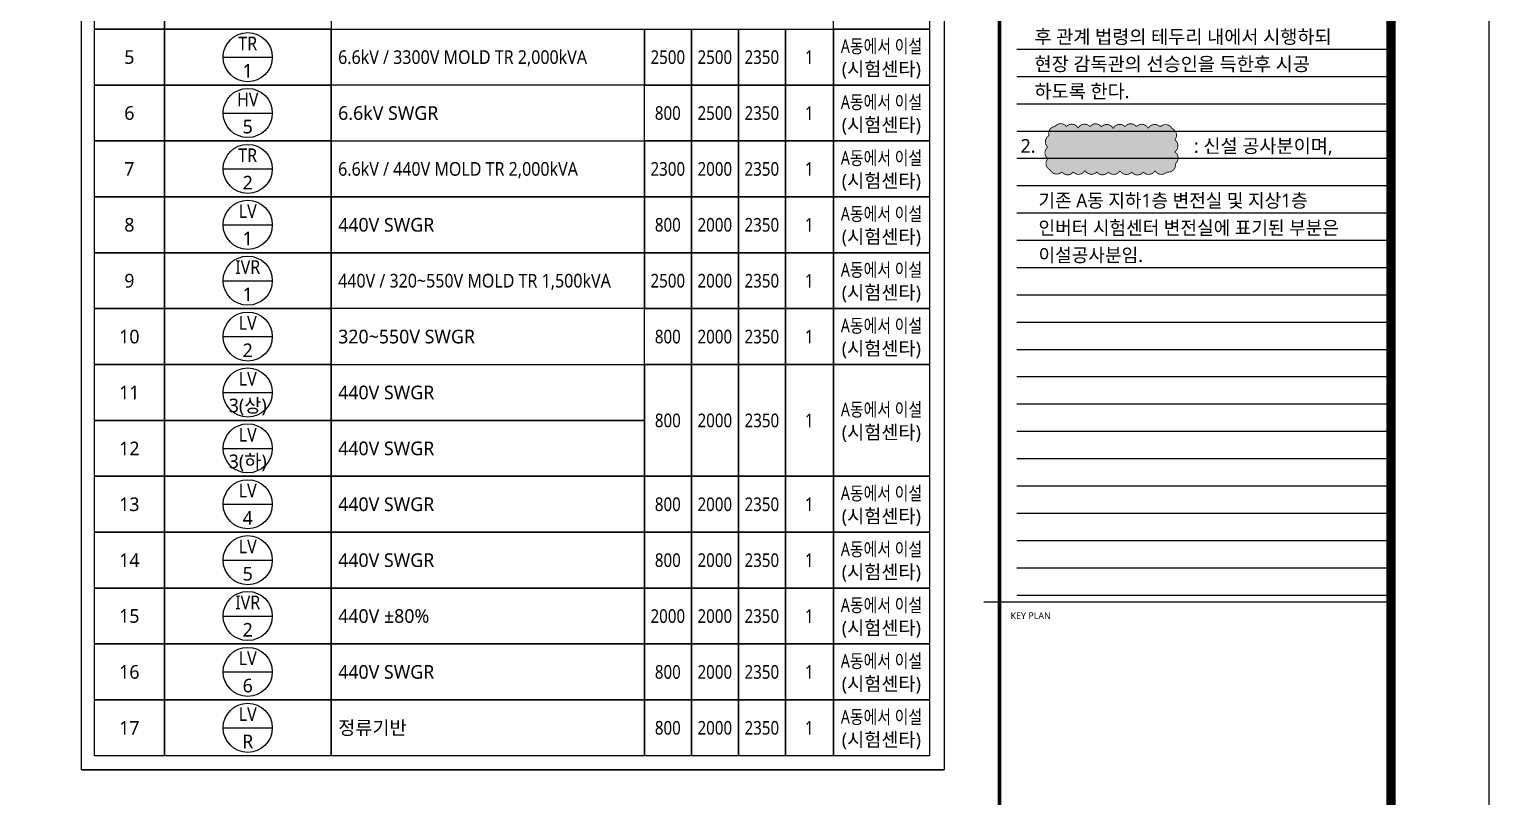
# Model space of a CAD drawing. Header units: millimetres. Extents: x -168200 to -84100, y 0 to 59400.
# Drawn here: x -116176 to -84100, y 25419 to 42294 of the extents above; entities that cross this region are included whole.
import ezdxf
from ezdxf.enums import TextEntityAlignment as Align

# ---------------------------------------------------------------- set-up
doc = ezdxf.new("R2010")
doc.units = ezdxf.units.MM
doc.linetypes.add('CEN', pattern=[62, 60, -1, 0, -1])
doc.layers.get('Defpoints').update_dxf_attribs({"color": 167})
for name, color, linetype in [('DIM', 6, 'Continuous'), ('MISC', 11, 'Continuous'), ('PLAN', 253, 'CEN'), ('SOL', 252, 'Continuous'), ('SYM', 3, 'Continuous'), ('XR-SHEET-SHT', 5, 'Continuous'), ('XREF', 7, 'CEN')]:
    doc.layers.add(name, color=color, linetype=linetype)
doc.layers.add('XR-SHEET-TEMP', color=171, linetype='Continuous', plot=False)
doc.styles.add('GHS', font='malgun.ttf')
doc.styles.add('XR-SHEET$0$XREF-Form$0$맑은고딕', font='malgun.ttf')

# ---------------------------------------------------------------- blocks, each defined once
blk = doc.blocks.new('XR-FORM-EE', base_point=(461, 408))
at = {"layer": 'Defpoints', "linetype": 'Continuous', "ltscale": 2}
for points in [[(147457, 83711), (163900, 83711)], [(147457, 82511), (163900, 82511)], [(147457, 81311), (163900, 81311)], [(147457, 80111), (163900, 80111)], [(147457, 78911), (163900, 78911)], [(147457, 77711), (163900, 77711)], [(147457, 76511), (163900, 76511)], [(147457, 75311), (163900, 75311)], [(147457, 74111), (163900, 74111)], [(147457, 72911), (163900, 72911)], [(147457, 71711), (163900, 71711)], [(147457, 70511), (163900, 70511)], [(147457, 69311), (163900, 69311)], [(147457, 68111), (163900, 68111)], [(147457, 66911), (163900, 66911)], [(147457, 65711), (163900, 65711)], [(147457, 64511), (163900, 64511)], [(147457, 63311), (163900, 63311)], [(147457, 62111), (163900, 62111)], [(147457, 60911), (163900, 60911)], [(147457, 59711), (163900, 59711)]]:
    blk.add_lwpolyline(points, dxfattribs=at)
at = {"layer": 'XR-SHEET-SHT', "color": 5}
blk.add_line((163900, 59400), (146700, 59400), dxfattribs=at)
blk.add_lwpolyline([(0, 118800), (168200, 118800), (168200, 0), (0, 0)], close=True, dxfattribs=at)
at = {"layer": 'XR-SHEET-SHT', "color": 5, "const_width": 400}
blk.add_lwpolyline([(9300, 114600), (163900, 114600), (163900, 4200), (9300, 4200)], close=True, dxfattribs=at)
at = {"layer": 'XR-SHEET-SHT', "color": 5, "const_width": 160}
blk.add_lwpolyline([(146700, 114600), (146700, 4200)], dxfattribs=at)
at = {"layer": 'XR-SHEET-TEMP'}
blk.add_line((146700, 59400), (146000, 59400), dxfattribs=at)
at = {"layer": 'XR-SHEET-SHT', "color": 7, "style": 'XR-SHEET$0$XREF-Form$0$맑은고딕'}
blk.add_text('KEY PLAN', height=300, dxfattribs=at).set_placement((147180, 58800), align=Align.MIDDLE_LEFT)

msp = doc.modelspace()

# ---------------------------------------------------------------- hatches: boundary and pattern name
at = {"layer": 'SOL'}
msp.add_hatch(color=256, dxfattribs=at).paths.add_polyline_path([(-93791.3, 39700.2, 0.5205671), (-93787.5, 39449.3, 0.520567), (-93742.7, 39202.4, 0.520567), (-93481, 39158.5, 0.520567), (-93233.8, 39155.7, 0.520567), (-92972.6, 39189.7, 0.520567), (-92711, 39158.3, 0.520567), (-92462.1, 39156.2, 0.520567), (-92204.1, 39183.8, 0.520567), (-91946, 39153.9, 0.520567), (-91695, 39156.1, 0.520567), (-91434.4, 39185.1, 0.520567), (-91179.1, 39154.6, 0.520567), (-90984.3, 39341.5, 0.5205671), (-91001.9, 39595.6, 0.5205671), (-91000.4, 39861.8, 0.5205671), (-91065.7, 40113, 0.520567), (-91320.6, 40146.1, 0.5205671), (-91583.1, 40113.8, 0.5205671), (-91845, 40151.2, 0.520567), (-92092.4, 40150.8, 0.520567), (-92354.2, 40110.7, 0.520567), (-92616.7, 40147, 0.520567), (-92863.3, 40152.3, 0.520567), (-93123.4, 40120.9, 0.520567), (-93383.9, 40151.7, 0.520567), (-93634.4, 40151.5, 0.520567), (-93761.9, 39956.6, 0.5205671)])

# ---------------------------------------------------------------- linework, layer by layer
at = {"layer": 'MISC'}
msp.add_lwpolyline([(-96067.8, 51202.6), (-115029.5, 51202.6), (-115029.5, 26013.5), (-96068.2, 26013.5)], close=True, dxfattribs=at)
at = {"layer": 'PLAN', "color": 2, "const_width": 18.1}
msp.add_lwpolyline([(-93742.7, 39202.4, 0.5205671), (-93481, 39158.5, 0.5205671), (-93233.8, 39155.7, 0.5205671), (-92972.6, 39189.7, 0.5205671), (-92711, 39158.3, 0.5205671), (-92462.1, 39156.2, 0.5205671), (-92204.1, 39183.8, 0.5205671), (-91946, 39153.9, 0.5205671), (-91695, 39156.1, 0.5205671), (-91434.4, 39185.1, 0.5205671), (-91179.1, 39154.6, 0.5205671), (-90984.3, 39341.5, 0.5205671), (-91001.9, 39595.6, 0.5205671), (-91000.4, 39861.8, 0.5205671), (-91065.7, 40113, 0.5205671), (-91320.6, 40146.1, 0.5205671), (-91583.1, 40113.8, 0.5205671), (-91845, 40151.2, 0.5205671), (-92092.4, 40150.8, 0.5205671), (-92354.2, 40110.7, 0.5205671), (-92616.7, 40147, 0.5205671), (-92863.3, 40152.3, 0.5205671), (-93123.4, 40120.9, 0.5205671), (-93383.9, 40151.7, 0.5205671), (-93634.4, 40151.5, 0.5205671), (-93761.9, 39956.6, 0.5205671), (-93791.3, 39700.2, 0.5205671), (-93787.5, 39449.3, 0.5205671)], format="xyb", close=True, dxfattribs=at)

# ---------------------------------------------------------------- block references
at = {"layer": 'XREF', "xscale": 0.5, "yscale": 0.5, "zscale": 0.5}
msp.add_blockref('XR-FORM-EE', (-167969.5, 204.2), dxfattribs=at)

# ---------------------------------------------------------------- texts
at = {"layer": 'SYM', "style": 'GHS'}
for s, p in [('   후 관계 법령의 테두리 내에서 시행하되', (-94389.7, 42128)), ('   현장 감독관의 선승인을 득한후 시공', (-94389.7, 41528)), ('   하도록 한다.', (-94389.7, 40928)), ('2. ', (-94389.7, 39728)), (': 신설 공사분이며, ', (-90578.5, 39728))]:
    msp.add_text(s, height=300, dxfattribs=at).set_placement(p, align=Align.MIDDLE_LEFT)
at = {"layer": 'SYM', "style": 'GHS', "width": 0.97}
for s, p in [('    기존 A동 지하1층 변전실 및 지상1층 ', (-94389.7, 38528)), ('    인버터 시험센터 변전실에 표기된 부분은', (-94389.7, 37928)), ('    이설공사분임.', (-94389.7, 37328))]:
    msp.add_text(s, height=300, dxfattribs=at).set_placement(p, align=Align.MIDDLE_LEFT)

# ---------------------------------------------------------------- next in the draw order: wipeouts: each hides what was drawn before it
msp.add_wipeout([(-96067.8, 51202.6), (-115029.5, 51202.6), (-115029.5, 26013.5), (-96068.2, 26013.5)]).dxf.layer = 'MISC'

# ---------------------------------------------------------------- next in the draw order: linework, layer by layer
at = {"layer": 'DIM'}
for p, q in [((-111913.4, 41680, 0), (-110833.4, 41680, 0)), ((-111913.4, 40451.4, 0), (-110833.4, 40451.4, 0)), ((-111913.4, 39222.7, 0), (-110833.4, 39222.7, 0)), ((-111913.4, 37994.1, 0), (-110833.4, 37994.1, 0)), ((-111913.4, 36765.5, 0), (-110833.4, 36765.5, 0)), ((-111913.4, 35536.8, 0), (-110833.4, 35536.8, 0)), ((-111913.4, 34308.2, 0), (-110833.4, 34308.2, 0)), ((-111913.4, 33079.6, 0), (-110833.4, 33079.6, 0)), ((-111913.4, 31850.9, 0), (-110833.4, 31850.9, 0)), ((-111913.4, 30622.3, 0), (-110833.4, 30622.3, 0)), ((-111913.4, 29393.7, 0), (-110833.4, 29393.7, 0)), ((-111913.4, 28165, 0), (-110833.4, 28165, 0)), ((-111913.4, 26936.4, 0), (-110833.4, 26936.4, 0))]:
    msp.add_line(p, q, dxfattribs=at)
for centre in [(-111373.4, 41680), (-111373.4, 40451.4), (-111373.4, 39222.7), (-111373.4, 37994.1), (-111373.4, 36765.5), (-111373.4, 35536.8), (-111373.4, 34308.2), (-111373.4, 33079.6), (-111373.4, 31850.9), (-111373.4, 30622.3), (-111373.4, 29393.7), (-111373.4, 28165), (-111373.4, 26936.4)]:
    msp.add_circle(centre, 540, dxfattribs=at)
at = {"layer": 'SYM'}
for points in [[(-107160.8, 50456.8), (-106415, 51202.6), (-96067.8, 51202.6), (-96068.2, 26013.5)], [(-96068.2, 26013.5), (-115029.5, 26013.5), (-115029.5, 50107.7), (-108018.5, 50107.7)]]:
    msp.add_lwpolyline(points, dxfattribs=at)
at = {"layer": 'SYM', "color": 6}
for points in [[(-114741.6, 44751.6), (-113205.8, 44751.6), (-113205.7, 42294.3), (-114741.6, 42294.3)], [(-98503.4, 44751.6), (-96390, 44751.6), (-96390, 42294.3), (-98503.4, 42294.3)], [(-113205.7, 43523), (-109541.1, 43523), (-109541.1, 42294.3), (-113205.7, 42294.3)], [(-114741.6, 42294.3), (-113205.8, 42294.3), (-113205.8, 41065.7), (-114741.6, 41065.7)], [(-113205.7, 42294.3), (-109541.1, 42294.3), (-109541.1, 41065.7), (-113205.7, 41065.7)], [(-109541.1, 42294.3), (-109541, 42294.3), (-109541, 41065.7), (-109541.1, 41065.7)], [(-109541, 42294.3), (-102657.7, 42294.3), (-102657.7, 41065.7), (-109541, 41065.7)], [(-102657.7, 42294.3), (-101624.6, 42294.3), (-101624.6, 41065.7), (-102657.7, 41065.7)], [(-101624.6, 42294.3), (-100591.5, 42294.3), (-100591.5, 41065.7), (-101624.6, 41065.7)], [(-100591.5, 42294.3), (-99558.4, 42294.3), (-99558.4, 41065.7), (-100591.5, 41065.7)], [(-99558.4, 42294.3), (-98503.4, 42294.3), (-98503.4, 41065.7), (-99558.4, 41065.7)], [(-98503.4, 42294.3), (-96390, 42294.3), (-96390, 41065.7), (-98503.4, 41065.7)], [(-114741.6, 41065.7), (-113205.8, 41065.7), (-113205.8, 39837.1), (-114741.6, 39837.1)], [(-113205.7, 41065.7), (-109541.1, 41065.7), (-109541.1, 39837.1), (-113205.7, 39837.1)], [(-109541.1, 41065.7), (-109541, 41065.7), (-109541, 39837.1), (-109541.1, 39837.1)], [(-102657.7, 41065.7), (-101624.6, 41065.7), (-101624.6, 39837.1), (-102657.7, 39837.1)], [(-101624.6, 41065.7), (-100591.5, 41065.7), (-100591.5, 39837.1), (-101624.6, 39837.1)], [(-100591.5, 41065.7), (-99558.4, 41065.7), (-99558.4, 39837.1), (-100591.5, 39837.1)], [(-99558.4, 41065.7), (-98503.4, 41065.7), (-98503.4, 39837.1), (-99558.4, 39837.1)], [(-98503.4, 41065.7), (-96390, 41065.7), (-96390, 39837.1), (-98503.4, 39837.1)], [(-114741.6, 39837.1), (-113205.8, 39837.1), (-113205.8, 38608.4), (-114741.6, 38608.4)], [(-113205.7, 39837.1), (-109541.1, 39837.1), (-109541.1, 38608.4), (-113205.7, 38608.4)], [(-109541.1, 39837.1), (-109541, 39837.1), (-109541, 38608.4), (-109541.1, 38608.4)], [(-109541, 39837.1), (-102657.6, 39837.1), (-102657.6, 38608.4), (-109541, 38608.4)], [(-102657.7, 39837.1), (-101624.6, 39837.1), (-101624.6, 38608.4), (-102657.7, 38608.4)], [(-101624.6, 39837.1), (-100591.5, 39837.1), (-100591.5, 38608.4), (-101624.6, 38608.4)], [(-100591.5, 39837.1), (-99558.4, 39837.1), (-99558.4, 38608.4), (-100591.5, 38608.4)], [(-99558.4, 39837.1), (-98503.4, 39837.1), (-98503.4, 38608.4), (-99558.4, 38608.4)], [(-98503.4, 39837.1), (-96390, 39837.1), (-96390, 38608.4), (-98503.4, 38608.4)], [(-114741.6, 38608.4), (-113205.8, 38608.4), (-113205.8, 37379.8), (-114741.6, 37379.8)], [(-113205.7, 38608.4), (-109541.1, 38608.4), (-109541.1, 37379.8), (-113205.7, 37379.8)], [(-109541.1, 38608.4), (-109541, 38608.4), (-109541, 37379.8), (-109541.1, 37379.8)], [(-109541, 38608.4), (-102657.6, 38608.4), (-102657.6, 37379.8), (-109541, 37379.8)], [(-102657.7, 38608.4), (-101624.6, 38608.4), (-101624.6, 37379.8), (-102657.7, 37379.8)], [(-101624.6, 38608.4), (-100591.5, 38608.4), (-100591.5, 37379.8), (-101624.6, 37379.8)], [(-100591.5, 38608.4), (-99558.4, 38608.4), (-99558.4, 37379.8), (-100591.5, 37379.8)], [(-99558.4, 38608.4), (-98503.4, 38608.4), (-98503.4, 37379.8), (-99558.4, 37379.8)], [(-98503.4, 38608.4), (-96390, 38608.4), (-96390, 37379.8), (-98503.4, 37379.8)], [(-114741.6, 37379.8), (-113205.8, 37379.8), (-113205.8, 36151.2), (-114741.6, 36151.2)], [(-113205.7, 37379.8), (-109541.1, 37379.8), (-109541.1, 36151.2), (-113205.7, 36151.2)], [(-109541.1, 37379.8), (-109541, 37379.8), (-109541, 36151.2), (-109541.1, 36151.2)], [(-109541, 37379.8), (-102657.6, 37379.8), (-102657.6, 36151.2), (-109541, 36151.2)], [(-102657.7, 37379.8), (-101624.6, 37379.8), (-101624.6, 36151.2), (-102657.7, 36151.2)], [(-101624.6, 37379.8), (-100591.5, 37379.8), (-100591.5, 36151.2), (-101624.6, 36151.2)], [(-100591.5, 37379.8), (-99558.4, 37379.8), (-99558.4, 36151.2), (-100591.5, 36151.2)], [(-99558.4, 37379.8), (-98503.4, 37379.8), (-98503.4, 36151.2), (-99558.4, 36151.2)], [(-98503.4, 37379.8), (-96390, 37379.8), (-96390, 36151.2), (-98503.4, 36151.2)], [(-114741.6, 36151.2), (-113205.8, 36151.2), (-113205.8, 34922.5), (-114741.6, 34922.5)], [(-113205.7, 36151.2), (-109541.1, 36151.2), (-109541.1, 34922.5), (-113205.7, 34922.5)], [(-109541.1, 36151.2), (-109541, 36151.2), (-109541, 34922.5), (-109541.1, 34922.5)], [(-102657.7, 36151.2), (-101624.6, 36151.2), (-101624.6, 34922.5), (-102657.7, 34922.5)], [(-101624.6, 36151.2), (-100591.5, 36151.2), (-100591.5, 34922.5), (-101624.6, 34922.5)], [(-100591.5, 36151.2), (-99558.4, 36151.2), (-99558.4, 34922.5), (-100591.5, 34922.5)], [(-99558.4, 36151.2), (-98503.4, 36151.2), (-98503.4, 34922.5), (-99558.4, 34922.5)], [(-98503.4, 36151.2), (-96390, 36151.2), (-96390, 34922.5), (-98503.4, 34922.5)], [(-114741.6, 34922.5), (-113205.8, 34922.5), (-113205.8, 33693.9), (-114741.6, 33693.9)], [(-113205.7, 34922.5), (-109541.1, 34922.5), (-109541.1, 33693.9), (-113205.7, 33693.9)], [(-109541.1, 34922.5), (-109541, 34922.5), (-109541, 33693.9), (-109541.1, 33693.9)], [(-109541, 34922.5), (-102657.6, 34922.5), (-102657.6, 33693.9), (-109541, 33693.9)], [(-102657.7, 34922.5), (-101624.6, 34922.5), (-101624.6, 32465.3), (-102657.7, 32465.3)], [(-101624.6, 34922.5), (-100591.5, 34922.5), (-100591.5, 32465.3), (-101624.6, 32465.3)], [(-100591.5, 34922.5), (-99558.4, 34922.5), (-99558.4, 32465.3), (-100591.5, 32465.3)], [(-99558.4, 34922.5), (-98503.4, 34922.5), (-98503.4, 32465.3), (-99558.4, 32465.3)], [(-98503.4, 34922.5), (-96390, 34922.5), (-96390, 32465.3), (-98503.4, 32465.3)], [(-114741.6, 33693.9), (-113205.8, 33693.9), (-113205.8, 32465.3), (-114741.6, 32465.3)], [(-113205.7, 33693.9), (-109541.1, 33693.9), (-109541.1, 32465.3), (-113205.7, 32465.3)], [(-109541.1, 33693.9), (-109541, 33693.9), (-109541, 32465.3), (-109541.1, 32465.3)], [(-109541, 33693.9), (-102657.6, 33693.9), (-102657.6, 32465.3), (-109541, 32465.3)], [(-114741.6, 32465.3), (-113205.8, 32465.3), (-113205.8, 31236.6), (-114741.6, 31236.6)], [(-113205.7, 32465.3), (-109541.1, 32465.3), (-109541.1, 31236.6), (-113205.7, 31236.6)], [(-109541.1, 32465.3), (-109541, 32465.3), (-109541, 31236.6), (-109541.1, 31236.6)], [(-109541, 32465.3), (-102657.6, 32465.3), (-102657.6, 31236.6), (-109541, 31236.6)], [(-102657.7, 32465.3), (-101624.6, 32465.3), (-101624.6, 31236.6), (-102657.7, 31236.6)], [(-101624.6, 32465.3), (-100591.5, 32465.3), (-100591.5, 31236.6), (-101624.6, 31236.6)], [(-100591.5, 32465.3), (-99558.4, 32465.3), (-99558.4, 31236.6), (-100591.5, 31236.6)], [(-99558.4, 32465.3), (-98503.4, 32465.3), (-98503.4, 31236.6), (-99558.4, 31236.6)], [(-98503.4, 32465.3), (-96390, 32465.3), (-96390, 31236.6), (-98503.4, 31236.6)], [(-114741.6, 31236.6), (-113205.8, 31236.6), (-113205.8, 30008), (-114741.6, 30008)], [(-113205.7, 31236.6), (-109541.1, 31236.6), (-109541.1, 30008), (-113205.7, 30008)], [(-109541.1, 31236.6), (-109541, 31236.6), (-109541, 30008), (-109541.1, 30008)], [(-109541, 31236.6), (-102657.6, 31236.6), (-102657.6, 30008), (-109541, 30008)], [(-102657.7, 31236.6), (-101624.6, 31236.6), (-101624.6, 30008), (-102657.7, 30008)], [(-101624.6, 31236.6), (-100591.5, 31236.6), (-100591.5, 30008), (-101624.6, 30008)], [(-100591.5, 31236.6), (-99558.4, 31236.6), (-99558.4, 30008), (-100591.5, 30008)], [(-99558.4, 31236.6), (-98503.4, 31236.6), (-98503.4, 30008), (-99558.4, 30008)], [(-98503.4, 31236.6), (-96390, 31236.6), (-96390, 30008), (-98503.4, 30008)], [(-114741.6, 30008), (-113205.8, 30008), (-113205.8, 28779.4), (-114741.6, 28779.4)], [(-113205.7, 30008), (-109541.1, 30008), (-109541.1, 28779.4), (-113205.7, 28779.4)], [(-109541.1, 30008), (-109541, 30008), (-109541, 28779.4), (-109541.1, 28779.4)], [(-109541, 30008), (-102657.6, 30008), (-102657.6, 28779.4), (-109541, 28779.4)], [(-102657.7, 30008), (-101624.6, 30008), (-101624.6, 28779.4), (-102657.7, 28779.4)], [(-101624.6, 30008), (-100591.5, 30008), (-100591.5, 28779.4), (-101624.6, 28779.4)], [(-100591.5, 30008), (-99558.4, 30008), (-99558.4, 28779.4), (-100591.5, 28779.4)], [(-99558.4, 30008), (-98503.4, 30008), (-98503.4, 28779.4), (-99558.4, 28779.4)], [(-98503.4, 30008), (-96390, 30008), (-96390, 28779.4), (-98503.4, 28779.4)], [(-114741.6, 28779.4), (-113205.8, 28779.4), (-113205.8, 27550.7), (-114741.6, 27550.7)], [(-113205.7, 28779.3), (-109541.1, 28779.3), (-109541.1, 27550.7), (-113205.7, 27550.7)], [(-109541.1, 28779.4), (-109541, 28779.4), (-109541, 27550.7), (-109541.1, 27550.7)], [(-109541, 28779.4), (-102657.6, 28779.4), (-102657.6, 27550.7), (-109541, 27550.7)], [(-102657.7, 28779.4), (-101624.6, 28779.4), (-101624.6, 27550.7), (-102657.7, 27550.7)], [(-101624.6, 28779.4), (-100591.5, 28779.4), (-100591.5, 27550.7), (-101624.6, 27550.7)], [(-100591.5, 28779.4), (-99558.4, 28779.4), (-99558.4, 27550.7), (-100591.5, 27550.7)], [(-99558.4, 28779.4), (-98503.4, 28779.4), (-98503.4, 27550.7), (-99558.4, 27550.7)], [(-98503.4, 28779.4), (-96390, 28779.4), (-96390, 27550.7), (-98503.4, 27550.7)], [(-114741.6, 27550.7), (-113205.7, 27550.7), (-113205.7, 26322.1), (-114741.6, 26322.1)], [(-113205.7, 27550.7), (-109541, 27550.7), (-109541, 26322.1), (-113205.7, 26322.1)], [(-109541, 27550.7), (-109541, 27550.7), (-109541, 26322.1), (-109541, 26322.1)], [(-109541, 27550.7), (-102657.6, 27550.7), (-102657.6, 26322.1), (-109541, 26322.1)], [(-102657.7, 27550.7), (-101624.6, 27550.7), (-101624.6, 26322.1), (-102657.7, 26322.1)], [(-101624.6, 27550.7), (-100591.5, 27550.7), (-100591.5, 26322.1), (-101624.6, 26322.1)], [(-100591.5, 27550.7), (-99558.4, 27550.7), (-99558.4, 26322.1), (-100591.5, 26322.1)], [(-99558.4, 27550.7), (-98503.4, 27550.7), (-98503.4, 26322.1), (-99558.4, 26322.1)], [(-98503.4, 27550.7), (-96390, 27550.7), (-96390, 26322.1), (-98503.4, 26322.1)]]:
    msp.add_lwpolyline(points, close=True, dxfattribs=at)

# ---------------------------------------------------------------- next in the draw order: texts
at = {"layer": 'DIM', "color": 3, "style": 'GHS', "width": 0.9}
for s, p in [('TR', (-111373.4, 41980)), ('HV', (-111373.4, 40751.4)), ('TR', (-111373.4, 39522.7)), ('LV', (-111373.4, 38294.1)), ('IVR', (-111373.4, 37065.5)), ('LV', (-111373.4, 35836.8)), ('LV', (-111373.4, 34608.2)), ('LV', (-111373.4, 33379.6)), ('LV', (-111373.4, 32150.9)), ('LV', (-111373.4, 30922.3)), ('IVR', (-111373.4, 29693.7)), ('LV', (-111373.4, 28465)), ('LV', (-111373.4, 27236.4))]:
    msp.add_text(s, height=300, dxfattribs=at).set_placement(p, align=Align.MIDDLE)
at = {"layer": 'DIM', "color": 3, "style": 'GHS'}
for s, p in [('1', (-111373.4, 41380)), ('5', (-111373.4, 40151.4)), ('2', (-111373.4, 38922.7)), ('1', (-111373.4, 37694.1)), ('1', (-111373.4, 36465.5)), ('2', (-111373.4, 35236.8)), ('3(상)', (-111373.4, 34008.2)), ('3(하)', (-111373.4, 32779.6)), ('4', (-111373.4, 31550.9)), ('5', (-111373.4, 30322.3)), ('2', (-111373.4, 29093.7)), ('6', (-111373.4, 27865)), ('R', (-111373.4, 26636.4))]:
    msp.add_text(s, height=300, dxfattribs=at).set_placement(p, align=Align.MIDDLE)
at = {"layer": 'SYM', "style": 'GHS', "width": 0.8}
for p in [(-97446.7, 41920.5), (-97446.7, 40691.9), (-97446.7, 39463.3), (-97446.7, 38234.6), (-97446.7, 37006), (-97446.7, 35777.4), (-97446.7, 33934.4), (-97446.7, 32091.5), (-97446.7, 30862.8), (-97446.7, 29634.2), (-97446.7, 28405.5), (-97446.7, 27176.9)]:
    msp.add_text('A동에서 이설', height=300, dxfattribs=at).set_placement(p, align=Align.MIDDLE_CENTER)
at = {"layer": 'SYM', "style": 'GHS'}
for s, p in [('5', (-113974.7, 41680)), ('6', (-113974.7, 40451.4)), ('7', (-113974.7, 39222.8)), ('8', (-113974.7, 37994.1)), ('9', (-113974.7, 36765.5)), ('10', (-113974.7, 35536.9)), ('11', (-113974.7, 34308.2)), ('12', (-113974.7, 33079.6)), ('13', (-113974.7, 31851)), ('14', (-113974.7, 30622.3)), ('15', (-113974.7, 29393.7)), ('16', (-113974.7, 28165.1)), ('17', (-113974.7, 26936.4))]:
    msp.add_text(s, height=300, dxfattribs=at).set_placement(p, align=Align.MIDDLE)
at = {"layer": 'SYM', "style": 'GHS', "width": 0.9}
for s, p in [('6.6kV / 3300V MOLD TR 2,000kVA', (-109386.6, 41680)), ('6.6kV / 440V MOLD TR 2,000kVA', (-109386.5, 39222.7)), ('440V / 320~550V MOLD TR 1,500kVA', (-109386.5, 36765.5))]:
    msp.add_text(s, height=300, dxfattribs=at).set_placement(p, align=Align.MIDDLE_LEFT)
at = {"layer": 'SYM', "style": 'GHS', "width": 0.85}
for s, p in [('2500', (-102142.2, 41680)), ('2500', (-101109.1, 41680.1)), ('2350', (-100076, 41680.1)), ('1', (-99031.9, 41680)), ('800', (-102142.2, 40451.4)), ('2500', (-101109.1, 40451.4)), ('2350', (-100076, 40451.4)), ('1', (-99031.9, 40451.4)), ('2300', (-102142.2, 39222.8)), ('2000', (-101109.1, 39222.8)), ('2350', (-100076, 39222.8)), ('1', (-99031.9, 39222.8)), ('800', (-102142.2, 37994.1)), ('2000', (-101109.1, 37994.2)), ('2350', (-100076, 37994.2)), ('1', (-99031.9, 37994.1)), ('2500', (-102142.2, 36765.5)), ('2000', (-101109.1, 36765.5)), ('2350', (-100076, 36765.5)), ('1', (-99031.9, 36765.5)), ('800', (-102142.2, 35536.9)), ('2000', (-101109.1, 35536.9)), ('2350', (-100076, 35536.9)), ('1', (-99031.9, 35536.9)), ('800', (-102141.1, 33693.9)), ('2000', (-101108, 33693.9)), ('2350', (-100074.9, 33693.9)), ('1', (-99030.9, 33693.9)), ('800', (-102142.2, 31851)), ('2000', (-101109.1, 31851)), ('2350', (-100076, 31851)), ('1', (-99031.9, 31851)), ('800', (-102142.2, 30622.3)), ('2000', (-101109.1, 30622.4)), ('2350', (-100076, 30622.4)), ('1', (-99031.9, 30622.3)), ('2000', (-102142.2, 29393.7)), ('2000', (-101109.1, 29393.7)), ('2350', (-100076, 29393.7)), ('1', (-99031.9, 29393.7)), ('800', (-102142.2, 28165)), ('2000', (-101109.1, 28165.1)), ('2350', (-100076, 28165.1)), ('1', (-99031.9, 28165)), ('800', (-102142.2, 26936.4)), ('2000', (-101109.1, 26936.5)), ('2350', (-100076, 26936.5)), ('1', (-99031.9, 26936.4))]:
    msp.add_text(s, height=300, dxfattribs=at).set_placement(p, align=Align.MIDDLE)
at = {"layer": 'SYM', "style": 'GHS'}
for p in [(-97448.7, 41419.7), (-97448.7, 40191.1), (-97448.7, 38962.5), (-97448.7, 37733.8), (-97448.7, 36505.2), (-97448.7, 35276.6), (-97448.7, 33433.6), (-97448.7, 31590.7), (-97448.7, 30362), (-97448.7, 29133.4), (-97448.7, 27904.7), (-97448.7, 26676.1)]:
    msp.add_text('(시험센타)', height=300, dxfattribs=at).set_placement(p, align=Align.MIDDLE_CENTER)
for s, p in [('6.6kV SWGR', (-109386.6, 40451.4)), ('440V SWGR', (-109386.5, 37994.1)), ('320~550V SWGR', (-109386.6, 35536.8)), ('440V SWGR', (-109386.5, 34308.2)), ('440V SWGR', (-109386.5, 33079.6)), ('440V SWGR', (-109386.5, 31850.9)), ('440V SWGR', (-109386.5, 30622.3)), ('440V ±80%', (-109386.5, 29393.7)), ('440V SWGR', (-109386.5, 28165)), ('정류기반', (-109386.4, 26936.4))]:
    msp.add_text(s, height=300, dxfattribs=at).set_placement(p, align=Align.MIDDLE_LEFT)

doc.saveas('drawing.dxf')
